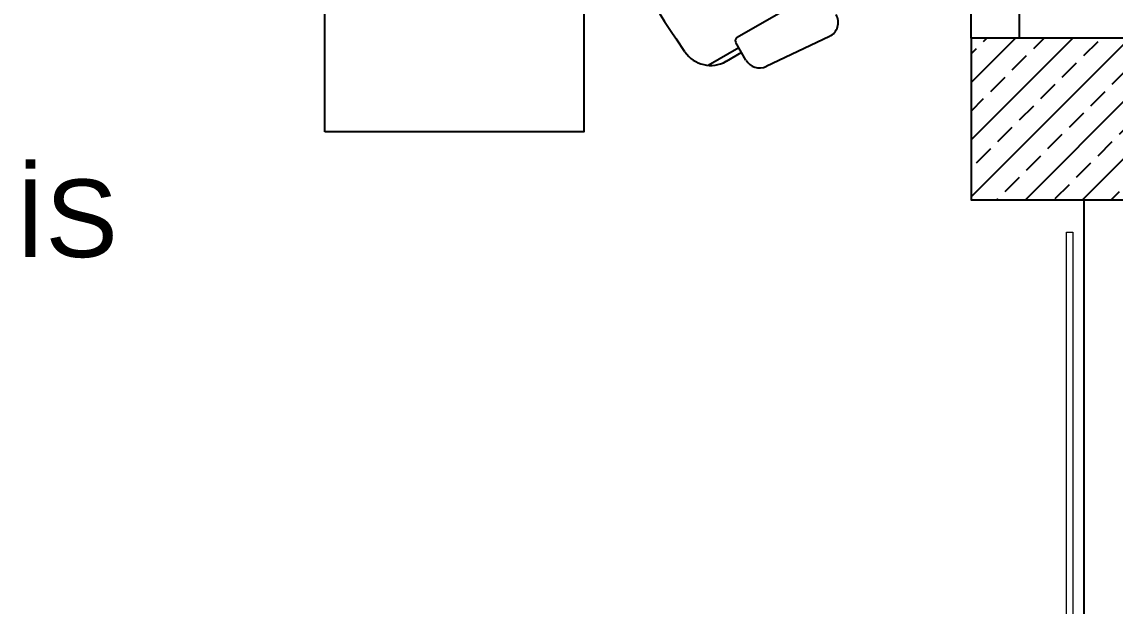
# Model space of a CAD drawing. Header units: centimetres. Extents: x 681015 to 688218, y 3995806 to 4004619.
# Drawn here: x 683215.6 to 683553.6, y 4002392.1 to 4002572.7 of the extents above; entities that cross this region are included whole.
import ezdxf

# ---------------------------------------------------------------- set-up
doc = ezdxf.new("R2010")
doc.units = ezdxf.units.CM
doc.header["$LTSCALE"] = 100
doc.header["$MEASUREMENT"] = 0
doc.layers.add('0 rölöve', color=7, linetype='Continuous', true_color=0xf1380e)
for name, color, linetype in [('A-TEFRİŞ 2', 35, 'Continuous'), ('B-H', 34, 'Continuous'), ('BA', 6, 'Continuous'), ('DUV', 4, 'Continuous')]:
    doc.layers.add(name, color=color, linetype=linetype)
doc.layers.add('no3_kutu profil gorunus', color=8, linetype='Continuous', lineweight=0)
doc.styles.get("Standard").update_dxf_attribs({"font": 'arial.ttf'})

msp = doc.modelspace()

# ---------------------------------------------------------------- hatches: boundary and pattern name
at = {"layer": 'B-H'}
h = msp.add_hatch(dxfattribs=at)
h.set_pattern_fill('ANSI33', color=256, scale=50, angle=360, style=0)
h.set_pattern_definition([(45, (525.103, -43129.298), (-8.838834765, 8.838834765), []), (45, (533.941, -43129.298), (-8.838834765, 8.838834765), [6.25, -3.125])])
h.paths.add_polyline_path([(683559.04, 4002517.71), (683559.04, 4002567.71), (683509.04, 4002567.71), (683509.04, 4002517.71)])

# ---------------------------------------------------------------- linework, layer by layer
at = {"layer": 'A-TEFRİŞ 2'}
for p, q in [((683436.74, 4002568.02), (683461.73, 4002582.34)), ((683420.6, 4002563.44), (683417.97, 4002567.31)), ((683465.25, 4002568.22), (683445.69, 4002558.92)), ((683437.25, 4002564.73), (683427.74, 4002559.27)), ((683439.46, 4002560.87), (683436.3, 4002566.38)), ((683438.09, 4002563.26), (683433.31, 4002560.51))]:
    msp.add_line(p, q, dxfattribs=at)
msp.add_lwpolyline([(683309.28, 4002538.71), (683309.28, 4002698.71), (683389.28, 4002698.71), (683389.28, 4002538.71), (683309.28, 4002538.71)], dxfattribs=at)
for centre, radius, start, end in [((683608.45, 4002696.93), 230.4, 205.4373, 214.2347), ((683463.19, 4002572.56), 4.8, 295.4373, 29.836), ((683437.34, 4002566.98), 1.2, 119.836, 209.836), ((683428.53, 4002568.84), 9.6, 214.2347, 299.836), ((683443.63, 4002563.25), 4.8, 209.836, 295.4373)]:
    msp.add_arc(centre, radius, start, end, dxfattribs=at)
at = {"layer": 'BA'}
msp.add_lwpolyline([(683559.04, 4002567.71), (683509.04, 4002567.71), (683509.04, 4002517.71), (683559.04, 4002517.71)], close=True, dxfattribs=at)
at = {"layer": 'DUV', "lineweight": -2}
for p, q in [((683509.04, 4002567.71), (683509.04, 4002872.71)), ((683524.04, 4002567.71), (683524.04, 4002692.71)), ((683544.04, 4002027.71), (683544.04, 4002517.71)), ((683544.04, 4002027.71), (683544.04, 4002517.71))]:
    msp.add_line(p, q, dxfattribs=at)
at = {"layer": 'no3_kutu profil gorunus'}
msp.add_lwpolyline([(683538.5, 4002507.73), (683540.5, 4002507.73), (683540.5, 4002037.56), (683538.5, 4002037.56), (683538.5, 4002507.73)], dxfattribs=at)

# ---------------------------------------------------------------- texts
at = {"layer": '0 rölöve', "color": 252}
msp.add_text('AÇIK OFİS', height=24, dxfattribs=at).set_placement((683079.49, 4002500))

doc.saveas('drawing.dxf')
